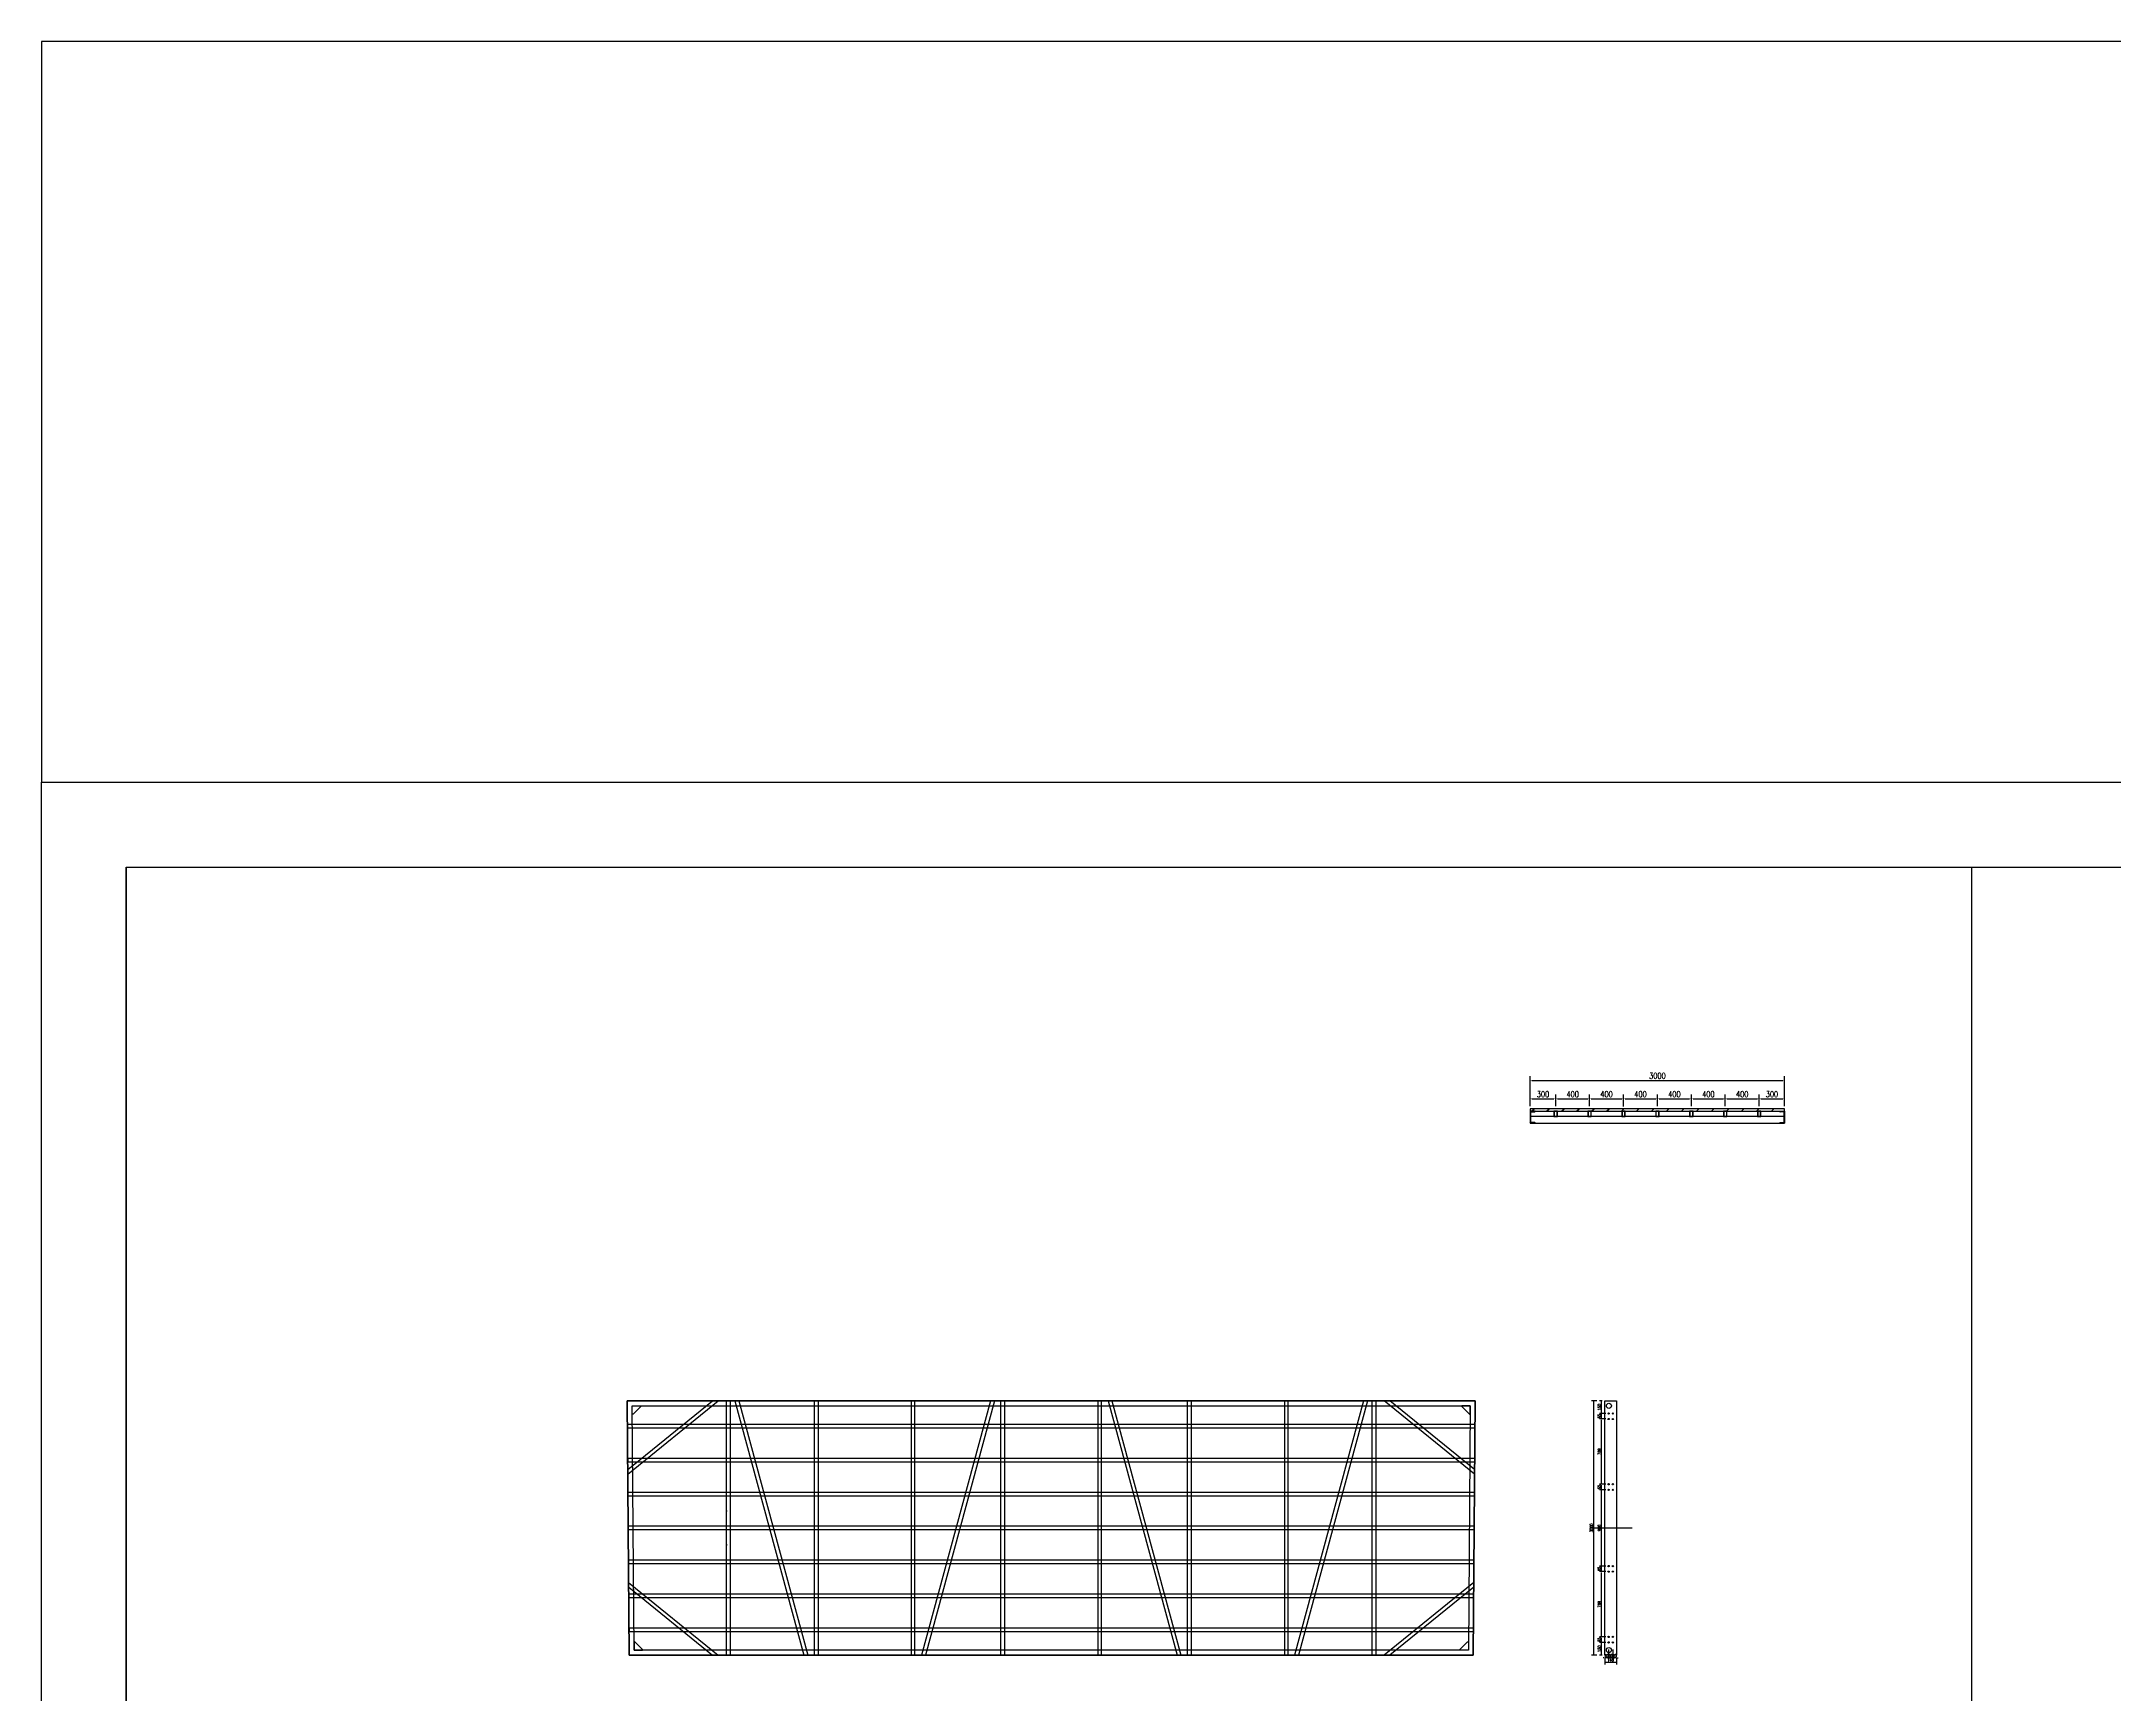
# Model space of a CAD drawing. Extents: x 28624 to 275476, y 13212 to 258202.
# Drawn here: x 54647 to 79096, y 162585 to 182080 of the extents above; entities that cross this region are included whole.
import ezdxf

# ---------------------------------------------------------------- set-up
doc = ezdxf.new("R2010")
doc.units = 0
doc.header["$LTSCALE"] = 1000
doc.header["$MEASUREMENT"] = 0
for name, color, linetype in [('14#槽钢', 3, 'Continuous'), ('A-P-STAIR', 4, 'Continuous'), ('PUB_DIM', 3, 'Continuous'), ('W-STEEL_FRAME钢架', 3, 'Continuous'), ('W-STEEL_KEEL钢龙骨', 5, 'Continuous'), ('W-WOOD_FLOOR木地板', 30, 'Continuous'), ('钢架', 90, 'Continuous')]:
    doc.layers.add(name, color=color, linetype=linetype)
doc.styles.add('STANDARD_T3', font='simplex.shx', dxfattribs={"width": 0.7, "bigfont": 'gbcbig.shx'})
doc.dimstyles.new('W&&10', dxfattribs={"dimtxt": 35, "dimasz": 10, "dimexe": 25, "dimexo": 30, "dimgap": 10, "dimtad": 1, "dimdec": 0, "dimzin": 0, "dimdsep": 46, "dimtxsty": 'STANDARD_T3', "dimcen": 0.09, "dimclrd": 1, "dimclre": 1, "dimclrt": 7, "dimazin": 2, "dimtfac": 1, "dimtdec": 0, "dimtix": 1, "dimtmove": 2, "dimatfit": 3, "dimfxl": 100, "dimtolj": 1, "dimtzin": 0, "dimarcsym": 0})
doc.dimstyles.new('W&&20', dxfattribs={"dimtxt": 70, "dimasz": 20, "dimexe": 50, "dimexo": 60, "dimgap": 20, "dimtad": 1, "dimdec": 0, "dimzin": 0, "dimdsep": 46, "dimtxsty": 'STANDARD_T3', "dimcen": 0.09, "dimclrd": 1, "dimclre": 1, "dimclrt": 7, "dimazin": 2, "dimtfac": 1, "dimtdec": 0, "dimtix": 1, "dimtmove": 2, "dimatfit": 3, "dimfxl": 100, "dimtolj": 1, "dimtzin": 0, "dimarcsym": 0})

# ---------------------------------------------------------------- blocks, each defined once
blk = doc.blocks.new('*U391')
at = {"layer": '14#槽钢'}
blk.add_lwpolyline([(0, 29946), (0, -29946)], dxfattribs=at)
blk = doc.blocks.new('*U392')
at = {"layer": '14#槽钢', "color": 0, "linetype": 'ByBlock', "lineweight": -2, "transparency": 16777216}
for p in [(0, 0), (21762, 0)]:
    blk.add_blockref('*U391', p, dxfattribs=at)
blk = doc.blocks.new('*D541')
at = {"layer": 'Defpoints', "color": 0, "transparency": 16777216}
for p in [(73047, 163200), (73128, 163200), (73083, 163050)]:
    blk.add_point(p, dxfattribs=at)
at = {"layer": 'W-STEEL_FRAME钢架', "color": 1, "lineweight": -2, "transparency": 16777216}
for p, q in [((73098, 163200), (73022, 163200)), ((73047, 163060), (73047, 163190)), ((73053, 163050), (73022, 163050))]:
    blk.add_line(p, q, dxfattribs=at)
at = {"layer": 'W-STEEL_FRAME钢架', "color": 1, "transparency": 16777216}
for points in [[(73045, 163190), (73049, 163190), (73047, 163200)], [(73045, 163060), (73049, 163060), (73047, 163050)]]:
    blk.add_solid(points, dxfattribs=at)
at = {"layer": 'W-STEEL_FRAME钢架', "color": 7, "transparency": 16777216, "insert": (73020, 163125), "char_height": 35, "attachment_point": 5, "rotation": 90, "style": 'STANDARD_T3'}
blk.add_mtext('\\A1;150', dxfattribs=at)
blk = doc.blocks.new('*D542')
at = {"layer": 'Defpoints', "color": 0, "transparency": 16777216}
for p in [(73047, 163265), (73128, 163265), (73128, 163200)]:
    blk.add_point(p, dxfattribs=at)
at = {"layer": 'W-STEEL_FRAME钢架', "color": 1, "lineweight": -2, "transparency": 16777216}
for p, q in [((73098, 163265), (73022, 163265)), ((73098, 163200), (73022, 163200)), ((73047, 163210), (73047, 163255))]:
    blk.add_line(p, q, dxfattribs=at)
at = {"layer": 'W-STEEL_FRAME钢架', "color": 1, "transparency": 16777216}
for points in [[(73045, 163255), (73049, 163255), (73047, 163265)], [(73045, 163210), (73049, 163210), (73047, 163200)]]:
    blk.add_solid(points, dxfattribs=at)
at = {"layer": 'W-STEEL_FRAME钢架', "color": 7, "transparency": 16777216, "insert": (73020, 163232), "char_height": 35, "attachment_point": 5, "rotation": 90, "style": 'STANDARD_T3'}
blk.add_mtext('\\A1;65', dxfattribs=at)
blk = doc.blocks.new('*D543')
at = {"layer": 'Defpoints', "color": 0, "transparency": 16777216}
for p in [(73047, 164035), (73128, 164035), (73128, 163265)]:
    blk.add_point(p, dxfattribs=at)
at = {"layer": 'W-STEEL_FRAME钢架', "color": 1, "lineweight": -2, "transparency": 16777216}
for p, q in [((73098, 164035), (73022, 164035)), ((73047, 163275), (73047, 164025)), ((73098, 163265), (73022, 163265))]:
    blk.add_line(p, q, dxfattribs=at)
at = {"layer": 'W-STEEL_FRAME钢架', "color": 1, "transparency": 16777216}
for points in [[(73045, 164025), (73049, 164025), (73047, 164035)], [(73045, 163275), (73049, 163275), (73047, 163265)]]:
    blk.add_solid(points, dxfattribs=at)
at = {"layer": 'W-STEEL_FRAME钢架', "color": 7, "transparency": 16777216, "insert": (73020, 163650), "char_height": 35, "attachment_point": 5, "rotation": 90, "style": 'STANDARD_T3'}
blk.add_mtext('\\A1;769', dxfattribs=at)
blk = doc.blocks.new('*D544')
at = {"layer": 'Defpoints', "color": 0, "transparency": 16777216}
for p in [(73047, 164100), (73128, 164100), (73128, 164035)]:
    blk.add_point(p, dxfattribs=at)
at = {"layer": 'W-STEEL_FRAME钢架', "color": 1, "lineweight": -2, "transparency": 16777216}
for p, q in [((73098, 164100), (73022, 164100)), ((73047, 164045), (73047, 164090)), ((73098, 164035), (73022, 164035))]:
    blk.add_line(p, q, dxfattribs=at)
at = {"layer": 'W-STEEL_FRAME钢架', "color": 1, "transparency": 16777216}
for points in [[(73045, 164090), (73049, 164090), (73047, 164100)], [(73045, 164045), (73049, 164045), (73047, 164035)]]:
    blk.add_solid(points, dxfattribs=at)
at = {"layer": 'W-STEEL_FRAME钢架', "color": 7, "transparency": 16777216, "insert": (73020, 164067), "char_height": 35, "attachment_point": 5, "rotation": 90, "style": 'STANDARD_T3'}
blk.add_mtext('\\A1;65', dxfattribs=at)
blk = doc.blocks.new('*D545')
at = {"layer": 'Defpoints', "color": 0, "transparency": 16777216}
for p in [(73047, 165000), (73128, 165000), (73128, 164100)]:
    blk.add_point(p, dxfattribs=at)
at = {"layer": 'W-STEEL_FRAME钢架', "color": 1, "lineweight": -2, "transparency": 16777216}
for p, q in [((73098, 165000), (73022, 165000)), ((73047, 164110), (73047, 164990)), ((73098, 164100), (73022, 164100))]:
    blk.add_line(p, q, dxfattribs=at)
at = {"layer": 'W-STEEL_FRAME钢架', "color": 1, "transparency": 16777216}
for points in [[(73045, 164990), (73049, 164990), (73047, 165000)], [(73045, 164110), (73049, 164110), (73047, 164100)]]:
    blk.add_solid(points, dxfattribs=at)
at = {"layer": 'W-STEEL_FRAME钢架', "color": 7, "transparency": 16777216, "insert": (73020, 164550), "char_height": 35, "attachment_point": 5, "rotation": 90, "style": 'STANDARD_T3'}
blk.add_mtext('\\A1;900', dxfattribs=at)
blk = doc.blocks.new('*D546')
at = {"layer": 'Defpoints', "color": 0, "transparency": 16777216}
for p in [(73047, 165900), (73128, 165900), (73128, 165835)]:
    blk.add_point(p, dxfattribs=at)
at = {"layer": 'W-STEEL_FRAME钢架', "color": 1, "lineweight": -2, "transparency": 16777216}
for p, q in [((73098, 165900), (73022, 165900)), ((73098, 165835), (73022, 165835)), ((73047, 165845), (73047, 165890))]:
    blk.add_line(p, q, dxfattribs=at)
at = {"layer": 'W-STEEL_FRAME钢架', "color": 1, "transparency": 16777216}
for points in [[(73045, 165890), (73049, 165890), (73047, 165900)], [(73045, 165845), (73049, 165845), (73047, 165835)]]:
    blk.add_solid(points, dxfattribs=at)
at = {"layer": 'W-STEEL_FRAME钢架', "color": 7, "transparency": 16777216, "insert": (73020, 165867), "char_height": 35, "attachment_point": 5, "rotation": 90, "style": 'STANDARD_T3'}
blk.add_mtext('\\A1;65', dxfattribs=at)
blk = doc.blocks.new('*D547')
at = {"layer": 'Defpoints', "color": 0, "transparency": 16777216}
for p in [(73047, 166050), (73083, 166050), (73128, 165900)]:
    blk.add_point(p, dxfattribs=at)
at = {"layer": 'W-STEEL_FRAME钢架', "color": 1, "lineweight": -2, "transparency": 16777216}
for p, q in [((73053, 166050), (73022, 166050)), ((73047, 165910), (73047, 166040)), ((73098, 165900), (73022, 165900))]:
    blk.add_line(p, q, dxfattribs=at)
at = {"layer": 'W-STEEL_FRAME钢架', "color": 1, "transparency": 16777216}
for points in [[(73045, 166040), (73049, 166040), (73047, 166050)], [(73045, 165910), (73049, 165910), (73047, 165900)]]:
    blk.add_solid(points, dxfattribs=at)
at = {"layer": 'W-STEEL_FRAME钢架', "color": 7, "transparency": 16777216, "insert": (73020, 165975), "char_height": 35, "attachment_point": 5, "rotation": 90, "style": 'STANDARD_T3'}
blk.add_mtext('\\A1;150', dxfattribs=at)
blk = doc.blocks.new('*D548')
at = {"layer": 'Defpoints', "color": 0, "transparency": 16777216}
for p in [(73083, 163050), (73083, 162964), (73223, 163050)]:
    blk.add_point(p, dxfattribs=at)
at = {"layer": 'W-STEEL_FRAME钢架', "color": 1, "lineweight": -2, "transparency": 16777216}
for p, q in [((73083, 163020), (73083, 162939)), ((73213, 162964), (73093, 162964)), ((73223, 163020), (73223, 162939))]:
    blk.add_line(p, q, dxfattribs=at)
at = {"layer": 'W-STEEL_FRAME钢架', "color": 1, "transparency": 16777216}
for points in [[(73093, 162966), (73093, 162963), (73083, 162964)], [(73213, 162966), (73213, 162963), (73223, 162964)]]:
    blk.add_solid(points, dxfattribs=at)
at = {"layer": 'W-STEEL_FRAME钢架', "color": 7, "transparency": 16777216, "insert": (73153, 162992), "char_height": 35, "attachment_point": 5, "style": 'STANDARD_T3'}
blk.add_mtext('\\A1;140', dxfattribs=at)
blk = doc.blocks.new('*D549')
at = {"layer": 'Defpoints', "color": 0, "transparency": 16777216}
for p in [(73178, 163200), (73178, 163017), (73223, 163050)]:
    blk.add_point(p, dxfattribs=at)
at = {"layer": 'W-STEEL_FRAME钢架', "color": 1, "lineweight": -2, "transparency": 16777216}
for p, q in [((73178, 163117), (73178, 162992)), ((73168, 163017), (73158, 163017)), ((73223, 163017), (73178, 163017)), ((73223, 163020), (73223, 162992)), ((73233, 163017), (73243, 163017))]:
    blk.add_line(p, q, dxfattribs=at)
at = {"layer": 'W-STEEL_FRAME钢架', "color": 1, "transparency": 16777216}
for points in [[(73168, 163019), (73168, 163015), (73178, 163017)], [(73233, 163019), (73233, 163015), (73223, 163017)]]:
    blk.add_solid(points, dxfattribs=at)
at = {"layer": 'W-STEEL_FRAME钢架', "color": 7, "transparency": 16777216, "insert": (73201, 163045), "char_height": 35, "attachment_point": 5, "style": 'STANDARD_T3'}
blk.add_mtext('\\A1;45', dxfattribs=at)
blk = doc.blocks.new('*D550')
at = {"layer": 'Defpoints', "color": 0, "transparency": 16777216}
for p in [(73128, 163200), (73178, 163200), (73128, 163017)]:
    blk.add_point(p, dxfattribs=at)
at = {"layer": 'W-STEEL_FRAME钢架', "color": 1, "lineweight": -2, "transparency": 16777216}
for p, q in [((73128, 163117), (73128, 162992)), ((73178, 163117), (73178, 162992)), ((73118, 163017), (73108, 163017)), ((73178, 163017), (73128, 163017)), ((73188, 163017), (73198, 163017))]:
    blk.add_line(p, q, dxfattribs=at)
at = {"layer": 'W-STEEL_FRAME钢架', "color": 1, "transparency": 16777216}
for points in [[(73118, 163019), (73118, 163015), (73128, 163017)], [(73188, 163019), (73188, 163015), (73178, 163017)]]:
    blk.add_solid(points, dxfattribs=at)
at = {"layer": 'W-STEEL_FRAME钢架', "color": 7, "transparency": 16777216, "insert": (73153, 163045), "char_height": 35, "attachment_point": 5, "style": 'STANDARD_T3'}
blk.add_mtext('\\A1;50', dxfattribs=at)
blk = doc.blocks.new('*D398')
at = {"layer": 'Defpoints', "color": 0, "transparency": 16777216}
for p in [(73128, 163200), (73083, 163050), (73083, 163017)]:
    blk.add_point(p, dxfattribs=at)
at = {"layer": 'W-STEEL_FRAME钢架', "color": 1, "lineweight": -2, "transparency": 16777216}
for p, q in [((73128, 163117), (73128, 162992)), ((73073, 163017), (73063, 163017)), ((73083, 163020), (73083, 162992)), ((73128, 163017), (73083, 163017)), ((73138, 163017), (73148, 163017))]:
    blk.add_line(p, q, dxfattribs=at)
at = {"layer": 'W-STEEL_FRAME钢架', "color": 1, "transparency": 16777216}
for points in [[(73073, 163019), (73073, 163015), (73083, 163017)], [(73138, 163019), (73138, 163015), (73128, 163017)]]:
    blk.add_solid(points, dxfattribs=at)
at = {"layer": 'W-STEEL_FRAME钢架', "color": 7, "transparency": 16777216, "insert": (73106, 163045), "char_height": 35, "attachment_point": 5, "style": 'STANDARD_T3'}
blk.add_mtext('\\A1;45', dxfattribs=at)
blk = doc.blocks.new('*D399')
at = {"layer": 'Defpoints', "color": 0, "transparency": 16777216}
for p in [(72954, 166050), (73022, 166050), (73022, 163050)]:
    blk.add_point(p, dxfattribs=at)
at = {"layer": 'W-STEEL_FRAME钢架', "color": 1, "lineweight": -2, "transparency": 16777216}
for p, q in [((72992, 166050), (72929, 166050)), ((72954, 163060), (72954, 166040)), ((72992, 163050), (72929, 163050))]:
    blk.add_line(p, q, dxfattribs=at)
at = {"layer": 'W-STEEL_FRAME钢架', "color": 1, "transparency": 16777216}
for points in [[(72953, 166040), (72956, 166040), (72954, 166050)], [(72953, 163060), (72956, 163060), (72954, 163050)]]:
    blk.add_solid(points, dxfattribs=at)
at = {"layer": 'W-STEEL_FRAME钢架', "color": 7, "transparency": 16777216, "insert": (72927, 164550), "char_height": 35, "attachment_point": 5, "rotation": 90, "style": 'STANDARD_T3'}
blk.add_mtext('\\A1;3000', dxfattribs=at)
blk = doc.blocks.new('*D551')
at = {"layer": 'Defpoints', "color": 0, "transparency": 16777216}
for p in [(73047, 165065), (73128, 165065), (73128, 165000)]:
    blk.add_point(p, dxfattribs=at)
at = {"layer": 'W-STEEL_FRAME钢架', "color": 1, "lineweight": -2, "transparency": 16777216}
for p, q in [((73098, 165065), (73022, 165065)), ((73047, 165010), (73047, 165055)), ((73098, 165000), (73022, 165000))]:
    blk.add_line(p, q, dxfattribs=at)
at = {"layer": 'W-STEEL_FRAME钢架', "color": 1, "transparency": 16777216}
for points in [[(73045, 165055), (73049, 165055), (73047, 165065)], [(73045, 165010), (73049, 165010), (73047, 165000)]]:
    blk.add_solid(points, dxfattribs=at)
at = {"layer": 'W-STEEL_FRAME钢架', "color": 7, "transparency": 16777216, "insert": (73020, 165032), "char_height": 35, "attachment_point": 5, "rotation": 90, "style": 'STANDARD_T3'}
blk.add_mtext('\\A1;65', dxfattribs=at)
blk = doc.blocks.new('*D552')
at = {"layer": 'Defpoints', "color": 0, "transparency": 16777216}
for p in [(73047, 165835), (73083, 165835), (73128, 165065)]:
    blk.add_point(p, dxfattribs=at)
at = {"layer": 'W-STEEL_FRAME钢架', "color": 1, "lineweight": -2, "transparency": 16777216}
for p, q in [((73053, 165835), (73022, 165835)), ((73047, 165075), (73047, 165825)), ((73098, 165065), (73022, 165065))]:
    blk.add_line(p, q, dxfattribs=at)
at = {"layer": 'W-STEEL_FRAME钢架', "color": 1, "transparency": 16777216}
for points in [[(73045, 165825), (73049, 165825), (73047, 165835)], [(73045, 165075), (73049, 165075), (73047, 165065)]]:
    blk.add_solid(points, dxfattribs=at)
at = {"layer": 'W-STEEL_FRAME钢架', "color": 7, "transparency": 16777216, "insert": (73020, 165450), "char_height": 35, "attachment_point": 5, "rotation": 90, "style": 'STANDARD_T3'}
blk.add_mtext('\\A1;769', dxfattribs=at)
blk = doc.blocks.new('14a槽钢')
at = {"layer": '钢架'}
h = blk.add_hatch(dxfattribs=at)
h.set_pattern_fill('STEEL', color=4, scale=10)
h.set_pattern_definition([(50.389312, (-1352470.2, 1293523.579), (-9.2899201, 11.2253202), []), (50.389312, (-1352470.2, 1293531.516), (-9.2899201, 11.2253202), [])])
edge = h.paths.add_edge_path()
edge.add_ellipse((-1332250, 1115678), major_axis=(-3.26, 5.03), ratio=0.900468, start_angle=55.3931, end_angle=130.6069)
edge.add_line((-1332252, 1115673), (-1332208, 1115673))
edge.add_ellipse((-1332208, 1115667), major_axis=(0, 6), ratio=0.827586, start_angle=270, end_angle=360, ccw=False)
edge.add_line((-1332203, 1115667), (-1332203, 1115551))
edge.add_ellipse((-1332208, 1115551), major_axis=(0, 6), ratio=0.827586, start_angle=180, end_angle=270, ccw=False)
edge.add_line((-1332208, 1115545), (-1332251, 1115545))
edge.add_ellipse((-1332250, 1115540), major_axis=(3.82, 3.82), ratio=1, start_angle=49.2445, end_angle=141.5341)
edge.add_line((-1332256, 1115539), (-1332198, 1115539))
edge.add_line((-1332198, 1115539), (-1332198, 1115679))
edge.add_line((-1332198, 1115679), (-1332256, 1115679))
for p, q in [((-1332256, 1115679, 0), (-1332198, 1115679, 0)), ((-1332208, 1115673, 0), (-1332251, 1115673, 0)), ((-1332246, 1115679, 0), (-1332246, 1115679, 0)), ((-1332203, 1115551, 0), (-1332203, 1115667, 0)), ((-1332198, 1115679, 0), (-1332198, 1115539, 0)), ((-1332198, 1115539, 0), (-1332256, 1115539, 0)), ((-1332251, 1115545, 0), (-1332208, 1115545, 0)), ((-1332246, 1115539, 0), (-1332246, 1115539, 0))]:
    blk.add_line(p, q, dxfattribs=at)
for centre, start_param, end_param in [((-1332251, 1115679, 0), 1.570796, 3.141593), ((-1332208, 1115667, 0), 4.712389, 6.283185), ((-1332208, 1115667, 0), 4.712389, 6.283185), ((-1332251, 1115539, 0), 0, 1.570796), ((-1332208, 1115551, 0), 3.141593, 4.712389)]:
    blk.add_ellipse(centre, major_axis=(0, 6), ratio=0.827586, start_param=start_param, end_param=end_param, dxfattribs=at)
blk = doc.blocks.new('*D424')
at = {"color": 1, "lineweight": -2, "transparency": 16777216}
for p, q in [((72205, 169554), (72205, 169877)), ((72225, 169827), (75185, 169827)), ((75205, 169554), (75205, 169877))]:
    blk.add_line(p, q, dxfattribs=at)
at = {"color": 1, "transparency": 16777216}
for points in [[(72225, 169831), (72225, 169824), (72205, 169827)], [(75185, 169831), (75185, 169824), (75205, 169827)]]:
    blk.add_solid(points, dxfattribs=at)
at = {"layer": 'Defpoints', "color": 0, "transparency": 16777216}
for p in [(75205, 169827), (72205, 169494), (75205, 169494)]:
    blk.add_point(p, dxfattribs=at)
at = {"color": 7, "transparency": 16777216, "insert": (73705, 169882), "char_height": 70, "attachment_point": 5, "style": 'STANDARD_T3'}
blk.add_mtext('\\A1;3000', dxfattribs=at)
blk = doc.blocks.new('ganglonggu')
at = {"layer": 'W-STEEL_KEEL钢龙骨'}
for points in [[(-1338169, 1115605), (-1338129, 1115605), (-1338129, 1115665), (-1338169, 1115665)], [(-1338166, 1115608), (-1338132, 1115608), (-1338132, 1115662), (-1338166, 1115662)]]:
    blk.add_lwpolyline(points, close=True, dxfattribs=at)
blk = doc.blocks.new('*U393')
blk.add_blockref('ganglonggu', (1338149, -1115635))
blk = doc.blocks.new('*U394')
at = {"layer": 'W-STEEL_KEEL钢龙骨', "color": 0, "linetype": 'ByBlock', "lineweight": -2}
for p in [(0, 0), (400, 0), (800, 0), (1200, 0), (1600, 0), (2000, 0)]:
    blk.add_blockref('*U393', p, dxfattribs=at)
at = {"layer": 'W-STEEL_KEEL钢龙骨', "color": 0, "linetype": 'ByBlock', "lineweight": -2, "transparency": 16777216}
blk.add_blockref('*U393', (2400, 0), dxfattribs=at)
blk = doc.blocks.new('*D425')
at = {"layer": 'Defpoints', "color": 0, "transparency": 16777216}
for p in [(72205, 169464), (72505, 169610), (72505, 169464)]:
    blk.add_point(p, dxfattribs=at)
at = {"layer": 'PUB_DIM', "color": 1, "lineweight": -2, "transparency": 16777216}
for p, q in [((72205, 169524), (72205, 169660)), ((72225, 169610), (72485, 169610)), ((72505, 169524), (72505, 169660))]:
    blk.add_line(p, q, dxfattribs=at)
at = {"layer": 'PUB_DIM', "color": 1, "transparency": 16777216}
for points in [[(72225, 169613), (72225, 169607), (72205, 169610)], [(72485, 169613), (72485, 169607), (72505, 169610)]]:
    blk.add_solid(points, dxfattribs=at)
at = {"layer": 'PUB_DIM', "color": 7, "transparency": 16777216, "insert": (72355, 169665), "char_height": 70, "attachment_point": 5, "style": 'STANDARD_T3'}
blk.add_mtext('\\A1;300', dxfattribs=at)
blk = doc.blocks.new('*D426')
at = {"layer": 'Defpoints', "color": 0, "transparency": 16777216}
for p in [(72505, 169464), (72905, 169610), (72905, 169464)]:
    blk.add_point(p, dxfattribs=at)
at = {"layer": 'PUB_DIM', "color": 1, "lineweight": -2, "transparency": 16777216}
for p, q in [((72505, 169524), (72505, 169660)), ((72525, 169610), (72885, 169610)), ((72905, 169524), (72905, 169660))]:
    blk.add_line(p, q, dxfattribs=at)
at = {"layer": 'PUB_DIM', "color": 1, "transparency": 16777216}
for points in [[(72525, 169613), (72525, 169607), (72505, 169610)], [(72885, 169613), (72885, 169607), (72905, 169610)]]:
    blk.add_solid(points, dxfattribs=at)
at = {"layer": 'PUB_DIM', "color": 7, "transparency": 16777216, "insert": (72705, 169665), "char_height": 70, "attachment_point": 5, "style": 'STANDARD_T3'}
blk.add_mtext('\\A1;400', dxfattribs=at)
blk = doc.blocks.new('*D427')
at = {"layer": 'Defpoints', "color": 0, "transparency": 16777216}
for p in [(72905, 169464), (73305, 169610), (73305, 169461)]:
    blk.add_point(p, dxfattribs=at)
at = {"layer": 'PUB_DIM', "color": 1, "lineweight": -2, "transparency": 16777216}
for p, q in [((72905, 169524), (72905, 169660)), ((72925, 169610), (73285, 169610)), ((73305, 169521), (73305, 169660))]:
    blk.add_line(p, q, dxfattribs=at)
at = {"layer": 'PUB_DIM', "color": 1, "transparency": 16777216}
for points in [[(72925, 169613), (72925, 169607), (72905, 169610)], [(73285, 169613), (73285, 169607), (73305, 169610)]]:
    blk.add_solid(points, dxfattribs=at)
at = {"layer": 'PUB_DIM', "color": 7, "transparency": 16777216, "insert": (73105, 169665), "char_height": 70, "attachment_point": 5, "style": 'STANDARD_T3'}
blk.add_mtext('\\A1;400', dxfattribs=at)
blk = doc.blocks.new('*D428')
at = {"layer": 'Defpoints', "color": 0, "transparency": 16777216}
for p in [(73305, 169461), (73705, 169610), (73705, 169464)]:
    blk.add_point(p, dxfattribs=at)
at = {"layer": 'PUB_DIM', "color": 1, "lineweight": -2, "transparency": 16777216}
for p, q in [((73305, 169521), (73305, 169660)), ((73325, 169610), (73685, 169610)), ((73705, 169524), (73705, 169660))]:
    blk.add_line(p, q, dxfattribs=at)
at = {"layer": 'PUB_DIM', "color": 1, "transparency": 16777216}
for points in [[(73325, 169613), (73325, 169607), (73305, 169610)], [(73685, 169613), (73685, 169607), (73705, 169610)]]:
    blk.add_solid(points, dxfattribs=at)
at = {"layer": 'PUB_DIM', "color": 7, "transparency": 16777216, "insert": (73505, 169665), "char_height": 70, "attachment_point": 5, "style": 'STANDARD_T3'}
blk.add_mtext('\\A1;400', dxfattribs=at)
blk = doc.blocks.new('*D429')
at = {"layer": 'Defpoints', "color": 0, "transparency": 16777216}
for p in [(73705, 169464), (74105, 169610), (74105, 169464)]:
    blk.add_point(p, dxfattribs=at)
at = {"layer": 'PUB_DIM', "color": 1, "lineweight": -2, "transparency": 16777216}
for p, q in [((73705, 169524), (73705, 169660)), ((73725, 169610), (74085, 169610)), ((74105, 169524), (74105, 169660))]:
    blk.add_line(p, q, dxfattribs=at)
at = {"layer": 'PUB_DIM', "color": 1, "transparency": 16777216}
for points in [[(73725, 169613), (73725, 169607), (73705, 169610)], [(74085, 169613), (74085, 169607), (74105, 169610)]]:
    blk.add_solid(points, dxfattribs=at)
at = {"layer": 'PUB_DIM', "color": 7, "transparency": 16777216, "insert": (73905, 169665), "char_height": 70, "attachment_point": 5, "style": 'STANDARD_T3'}
blk.add_mtext('\\A1;400', dxfattribs=at)
blk = doc.blocks.new('*D430')
at = {"layer": 'Defpoints', "color": 0, "transparency": 16777216}
for p in [(74105, 169464), (74505, 169610), (74505, 169464)]:
    blk.add_point(p, dxfattribs=at)
at = {"layer": 'PUB_DIM', "color": 1, "lineweight": -2, "transparency": 16777216}
for p, q in [((74105, 169524), (74105, 169660)), ((74125, 169610), (74485, 169610)), ((74505, 169524), (74505, 169660))]:
    blk.add_line(p, q, dxfattribs=at)
at = {"layer": 'PUB_DIM', "color": 1, "transparency": 16777216}
for points in [[(74125, 169613), (74125, 169607), (74105, 169610)], [(74485, 169613), (74485, 169607), (74505, 169610)]]:
    blk.add_solid(points, dxfattribs=at)
at = {"layer": 'PUB_DIM', "color": 7, "transparency": 16777216, "insert": (74305, 169665), "char_height": 70, "attachment_point": 5, "style": 'STANDARD_T3'}
blk.add_mtext('\\A1;400', dxfattribs=at)
blk = doc.blocks.new('*D431')
at = {"layer": 'Defpoints', "color": 0, "transparency": 16777216}
for p in [(74505, 169464), (74905, 169610), (74905, 169464)]:
    blk.add_point(p, dxfattribs=at)
at = {"layer": 'PUB_DIM', "color": 1, "lineweight": -2, "transparency": 16777216}
for p, q in [((74505, 169524), (74505, 169660)), ((74525, 169610), (74885, 169610)), ((74905, 169524), (74905, 169660))]:
    blk.add_line(p, q, dxfattribs=at)
at = {"layer": 'PUB_DIM', "color": 1, "transparency": 16777216}
for points in [[(74525, 169613), (74525, 169607), (74505, 169610)], [(74885, 169613), (74885, 169607), (74905, 169610)]]:
    blk.add_solid(points, dxfattribs=at)
at = {"layer": 'PUB_DIM', "color": 7, "transparency": 16777216, "insert": (74705, 169665), "char_height": 70, "attachment_point": 5, "style": 'STANDARD_T3'}
blk.add_mtext('\\A1;400', dxfattribs=at)
blk = doc.blocks.new('*D432')
at = {"layer": 'Defpoints', "color": 0, "transparency": 16777216}
for p in [(74905, 169464), (75205, 169610), (75205, 169464)]:
    blk.add_point(p, dxfattribs=at)
at = {"layer": 'PUB_DIM', "color": 1, "lineweight": -2, "transparency": 16777216}
for p, q in [((74905, 169524), (74905, 169660)), ((74925, 169610), (75185, 169610)), ((75205, 169524), (75205, 169660))]:
    blk.add_line(p, q, dxfattribs=at)
at = {"layer": 'PUB_DIM', "color": 1, "transparency": 16777216}
for points in [[(74925, 169613), (74925, 169607), (74905, 169610)], [(75185, 169613), (75185, 169607), (75205, 169610)]]:
    blk.add_solid(points, dxfattribs=at)
at = {"layer": 'PUB_DIM', "color": 7, "transparency": 16777216, "insert": (75055, 169665), "char_height": 70, "attachment_point": 5, "style": 'STANDARD_T3'}
blk.add_mtext('\\A1;300', dxfattribs=at)

msp = doc.modelspace()

# ---------------------------------------------------------------- hatches: boundary and pattern name
at = {"layer": 'W-WOOD_FLOOR木地板'}
h = msp.add_hatch(dxfattribs=at)
h.set_pattern_fill('木板', color=256, scale=100)
h.set_pattern_definition([(0, (1618561.2, -965367.2), (0, 125), []), (45, (1618561.2, -965367.2), (-88.388348, 88.388348), [])])
h.paths.add_polyline_path([(75204.7, 169493.6), (72204.7, 169493.6), (72204.7, 169463.6), (75204.7, 169463.6)])

# ---------------------------------------------------------------- linework, layer by layer
at = {"layer": '14#槽钢'}
for points in [[(54647.2, 173343.2), (143693.8, 173343.2), (143693.8, 182080), (54647.2, 182080)], [(54647.2, 173343.2), (143693.8, 173343.2), (143693.8, 111452.1), (54647.2, 111452.1)], [(55647.2, 172343.2), (142693.8, 172343.2), (142693.8, 112452.1), (55647.2, 112452.1)], [(61555.5, 166049.8), (71555.7, 166049.8), (71532.5, 163049.9), (61578.7, 163049.9)], [(61613.9, 165991.8), (71497.2, 165991.8), (71475, 163107.9), (61636.2, 163107.9)]]:
    msp.add_lwpolyline(points, close=True, dxfattribs=at)
msp.add_lwpolyline([(55647.2, 172343.2), (142693.8, 172343.2)], dxfattribs=at)
at = {"layer": 'A-P-STAIR'}
msp.add_lwpolyline([(61578.7, 163049.9), (71532.5, 163049.9), (71555.7, 166049.8), (61555.5, 166049.8)], close=True, dxfattribs=at)
at = {"layer": 'PUB_DIM'}
for p, q in [((62718.6, 164749.8), (62732.6, 164749.8)), ((62725.6, 164756.8), (62725.6, 164742.8)), ((62718.6, 164349.8), (62732.6, 164349.8)), ((62725.6, 164356.8), (62725.6, 164342.8))]:
    msp.add_line(p, q, dxfattribs=at)
at = {"layer": 'W-STEEL_FRAME钢架'}
for p, q in [((61561.7, 165240.7), (62561.1, 166049.8)), ((61562.2, 165185.8), (62629.5, 166049.8)), ((62825.4, 166049.8), (63639.4, 163049.8)), ((62871.8, 166049.8), (63685.8, 163049.8)), ((65839.4, 166049.8), (65025.4, 163049.8)), ((65885.8, 166049.8), (65071.8, 163049.8)), ((67225.4, 166049.8), (68039.4, 163049.8)), ((67271.8, 166049.8), (68085.8, 163049.8)), ((70239.4, 166049.8), (69425.4, 163049.8)), ((70285.8, 166049.8), (69471.8, 163049.8)), ((71549, 165186), (70482, 166049.8)), ((71549.4, 165241), (70550.3, 166049.8)), ((72954.2, 164549.8), (73406.7, 164549.8)), ((61572, 163905.8), (62629.5, 163049.8)), ((61572.5, 163850.1), (62561.1, 163049.8)), ((71539.1, 163905.5), (70482, 163049.8)), ((71538.7, 163849.9), (70550.3, 163049.8))]:
    msp.add_line(p, q, dxfattribs=at)
for points in [[(72204.7, 169323.6), (75204.7, 169323.6), (75204.7, 169403.6), (72204.7, 169403.6)], [(62728, 166049.8), (62771, 166049.8), (62771, 163049.8), (62728, 163049.8)], [(63762.6, 166049.8), (63805.6, 166049.8), (63805.6, 163049.8), (63762.6, 163049.8)], [(64948.6, 166049.8), (64905.6, 166049.8), (64905.6, 163049.8), (64948.6, 163049.8)], [(65962.6, 166049.8), (66005.6, 166049.8), (66005.6, 163049.8), (65962.6, 163049.8)], [(67148.6, 166049.8), (67105.6, 166049.8), (67105.6, 163049.8), (67148.6, 163049.8)], [(68162.6, 166049.8), (68205.6, 166049.8), (68205.6, 163049.8), (68162.6, 163049.8)], [(69348.6, 166049.8), (69305.6, 166049.8), (69305.6, 163049.8), (69348.6, 163049.8)], [(70342.4, 166049.8), (70385.4, 166049.8), (70385.4, 163049.8), (70342.4, 163049.8)], [(73083.4, 163049.8), (73083.4, 166049.8), (73223.4, 166049.8), (73223.4, 163049.8)]]:
    msp.add_lwpolyline(points, close=True, dxfattribs=at)
at = {"layer": 'W-STEEL_FRAME钢架', "color": 1}
for points in [[(61623.9, 165891.8), (61614.7, 165891.8), (61613.9, 165991.8), (61713.9, 165991.8), (61713.9, 165981.8)], [(71487.9, 165891.8), (71496.5, 165891.8), (71497.2, 165991.8), (71397.9, 165991.8), (71397.9, 165981.8)], [(61646.2, 163207.9), (61635.4, 163207.9), (61636.2, 163107.9), (61736.2, 163107.9), (61736.2, 163117.9)], [(71465, 163207.9), (71475.7, 163207.9), (71475, 163107.9), (71375, 163107.9), (71375, 163117.9)]]:
    msp.add_lwpolyline(points, close=True, dxfattribs=at)
at = {"layer": 'W-STEEL_FRAME钢架'}
for centre in [(73133.4, 165989.8), (73133.4, 163109.8)]:
    msp.add_circle(centre, 30, dxfattribs=at)
at = {"layer": 'W-STEEL_FRAME钢架', "color": 1}
for centre in [(73128.4, 165899.8), (73128.4, 165834.5), (73178.4, 165899.8), (73178.4, 165834.5), (73128.4, 165065.2), (73178.4, 165065.2), (73128.4, 164999.8), (73178.4, 164999.8), (73128.4, 164099.8), (73178.4, 164099.8), (73128.4, 164034.5), (73178.4, 164034.5), (73128.4, 163265.2), (73128.4, 163199.8), (73178.4, 163265.2), (73178.4, 163199.8)]:
    msp.add_circle(centre, 7.5, dxfattribs=at)
at = {"layer": 'W-STEEL_KEEL钢龙骨'}
for points in [[(61557.8, 165729.8), (71553.4, 165729.8), (71553.4, 165769.8), (61557.8, 165769.8)], [(61560.9, 165329.8), (71550.3, 165329.8), (71550.3, 165369.8), (61560.9, 165369.8)], [(61564, 164929.8), (71547.2, 164929.8), (71547.2, 164969.8), (61564, 164969.8)], [(61567.1, 164529.9), (71544.1, 164529.9), (71544.1, 164569.9), (61567.1, 164569.9)], [(61570.2, 164129.9), (71541, 164129.9), (71541, 164169.9), (61570.2, 164169.9)], [(61573.3, 163729.8), (71537.9, 163729.9), (71537.9, 163769.9), (61573.3, 163769.8)], [(61576.3, 163329.9), (71534.8, 163329.8), (71534.8, 163369.8), (61576.3, 163369.9)]]:
    msp.add_lwpolyline(points, close=True, dxfattribs=at)
at = {"layer": 'W-WOOD_FLOOR木地板'}
msp.add_lwpolyline([(72204.7, 169463.6), (75204.7, 169463.6), (75204.7, 169493.6), (72204.7, 169493.6)], close=True, dxfattribs=at)

# ---------------------------------------------------------------- block references
at = {"layer": '14#槽钢'}
msp.add_blockref('*U392', (55647.2, 142397.7), dxfattribs=at)
at = {"layer": 'W-STEEL_FRAME钢架', "xscale": -1}
msp.add_blockref('14a槽钢', (-1259993.1, -946215.3, 0), dxfattribs=at)
at = {"layer": 'W-STEEL_FRAME钢架'}
msp.add_blockref('14a槽钢', (1407402.5, -946215.3, 0), dxfattribs=at)
at = {"layer": 'W-STEEL_KEEL钢龙骨'}
msp.add_blockref('*U394', (72504.7, 169433.6), dxfattribs=at)

# ---------------------------------------------------------------- dimensions: what is measured, and where the dimension line sits
dim = msp.add_linear_dim(base=(75204.5, 169827.3), p1=(72204.7, 169493.6), p2=(75204.5, 169493.6), dimstyle='W&&20')
dim.commit()
dim.dimension.update_dxf_attribs({"geometry": '*D424', "text_midpoint": (73704.6, 169882.3)})
at = {"layer": 'PUB_DIM'}
for base, p1, p2, picture, middle in [((72504.7, 169609.9), (72204.7, 169463.6), (72504.7, 169463.6), '*D425', (72354.7, 169664.9)), ((72904.7, 169609.9), (72504.7, 169463.6), (72904.7, 169463.6), '*D426', (72704.7, 169664.9)), ((73304.7, 169609.9), (72904.7, 169463.6), (73304.7, 169460.6), '*D427', (73104.7, 169664.9)), ((73704.7, 169609.9), (73304.7, 169460.6), (73704.7, 169463.6), '*D428', (73504.7, 169664.9)), ((74104.7, 169609.9), (73704.7, 169463.6), (74104.7, 169463.6), '*D429', (73904.7, 169664.9)), ((74504.7, 169609.9), (74104.7, 169463.6), (74504.7, 169463.6), '*D430', (74304.7, 169664.9)), ((74904.7, 169609.9), (74504.7, 169463.6), (74904.7, 169463.6), '*D431', (74704.7, 169664.9)), ((75204.7, 169609.9), (74904.7, 169463.6), (75204.7, 169463.6), '*D432', (75054.7, 169664.9))]:
    dim = msp.add_linear_dim(base=base, p1=p1, p2=p2, dimstyle='W&&20', dxfattribs=at)
    dim.commit()
    dim.dimension.update_dxf_attribs({"geometry": picture, "text_midpoint": middle})
at = {"layer": 'W-STEEL_FRAME钢架'}
for base, p1, p2, angle, picture, middle in [((72954.2, 166049.8), (73022, 163049.8), (73022, 166049.8), 90, '*D399', (72926.7, 164549.8)), ((73047, 166049.8), (73128.4, 165899.8), (73083.4, 166049.8), 90, '*D547', (73019.5, 165974.8)), ((73047, 165899.8), (73128.4, 165834.5), (73128.4, 165899.8), 90, '*D546', (73019.5, 165867.2)), ((73047, 165834.5), (73128.4, 165065.2), (73083.4, 165834.5), 90, '*D552', (73019.5, 165449.8)), ((73047, 165065.2), (73128.4, 164999.8), (73128.4, 165065.2), 90, '*D551', (73019.5, 165032.5)), ((73047, 164999.8), (73128.4, 164099.8), (73128.4, 164999.8), 90, '*D545', (73019.5, 164549.8)), ((73047, 164099.8), (73128.4, 164034.5), (73128.4, 164099.8), 90, '*D544', (73019.5, 164067.2)), ((73047, 164034.5), (73128.4, 163265.2), (73128.4, 164034.5), 90, '*D543', (73019.5, 163649.8)), ((73047, 163265.2), (73128.4, 163199.8), (73128.4, 163265.2), 90, '*D542', (73019.5, 163232.5)), ((73047, 163199.8), (73083.4, 163049.8), (73128.4, 163199.8), 90, '*D541', (73019.5, 163124.8)), ((73083.4, 162964.3), (73223.4, 163049.8), (73083.4, 163049.8), 180, '*D548', (73153.4, 162991.8))]:
    dim = msp.add_linear_dim(base=base, p1=p1, p2=p2, angle=angle, dimstyle='W&&10', dxfattribs=at)
    dim.commit()
    dim.dimension.update_dxf_attribs({"geometry": picture, "text_midpoint": middle})
for base, p1, p2, picture, middle in [((73083.4, 163017.1), (73128.4, 163199.8), (73083.4, 163049.8), '*D398', (73105.9, 163044.6)), ((73128.4, 163017.1), (73178.4, 163199.8), (73128.4, 163199.8), '*D550', (73153.4, 163044.6)), ((73178.4, 163017.1), (73223.4, 163049.8), (73178.4, 163199.8), '*D549', (73200.9, 163044.6))]:
    dim = msp.add_linear_dim(base=base, p1=p1, p2=p2, angle=180, dimstyle='W&&10', override={"dimfxlon": 1}, dxfattribs=at)
    dim.commit()
    dim.dimension.update_dxf_attribs({"geometry": picture, "text_midpoint": middle})

doc.saveas('drawing.dxf')
